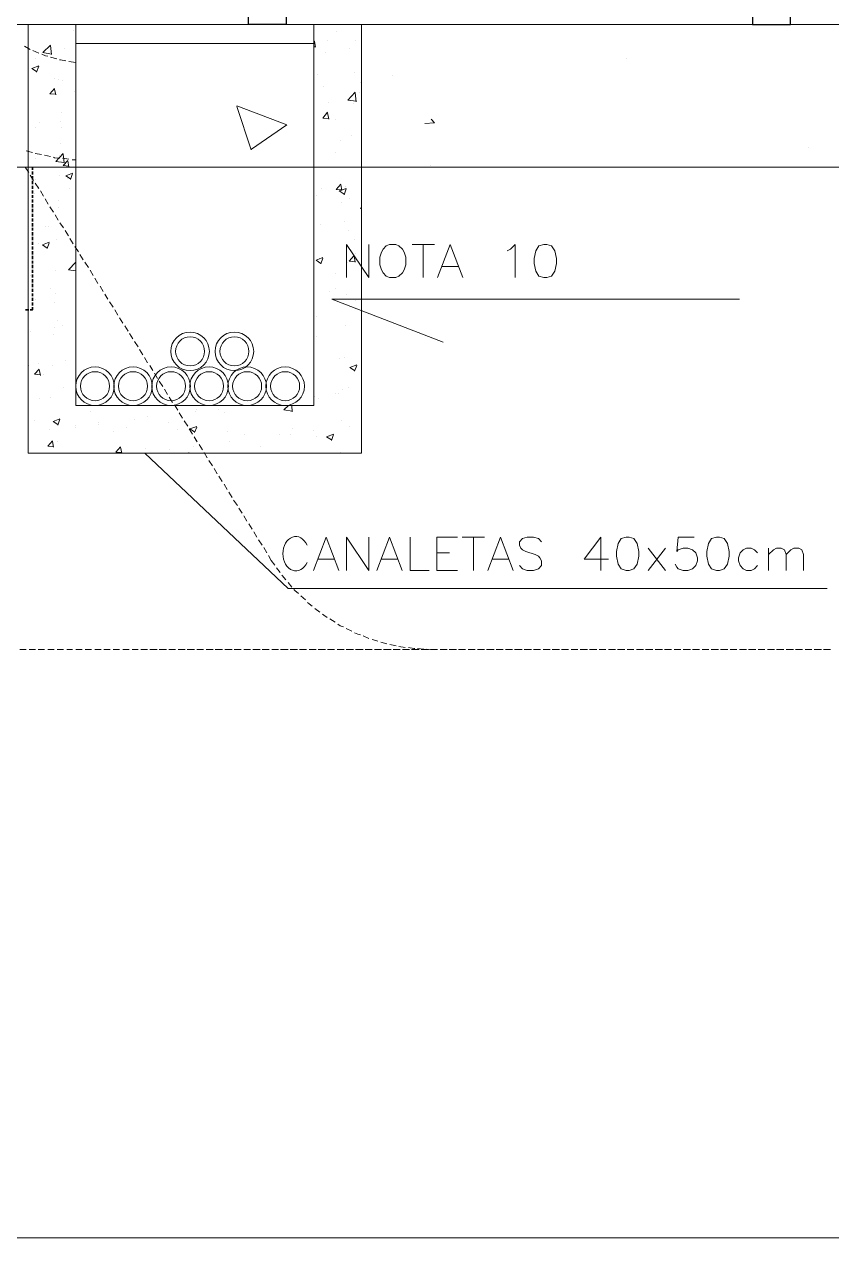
# Model space of a CAD drawing. Header units: inches. Extents: x 5 to 1823, y 18 to 726.
# Drawn here: x 1165.2 to 1197.56, y 408.89 to 457.5 of the extents above; entities that cross this region are included whole.
import ezdxf

# ---------------------------------------------------------------- set-up
doc = ezdxf.new("R2010")
doc.units = ezdxf.units.IN
doc.header["$MEASUREMENT"] = 0
for name, color, linetype in [('CULATRA', 1, 'Continuous'), ('PDF_0', 7, 'Continuous'), ('PDF_EL0001', 1, 'Continuous'), ('PDF_MASCARA', 1, 'Continuous'), ('PDF_PAREDE', 6, 'Continuous'), ('PDF_TIGRECAD', 6, 'Continuous')]:
    doc.layers.add(name, color=color, linetype=linetype)
doc.layers.add('PDF_Layer 1', color=30, linetype='Continuous', true_color=0xff7f00)
doc.layers.add('PDF_TUB-ELETRICA', color=7, linetype='Continuous', true_color=0x7fbfff)

msp = doc.modelspace()

# ---------------------------------------------------------------- linework, layer by layer
at = {"layer": 'CULATRA'}
for points in [[(1174.18, 459.691), (1175.699, 459.691), (1175.699, 457.49), (1174.18, 457.49)], [(1195.904, 459.691), (1194.385, 459.691), (1194.385, 457.49), (1195.904, 457.49)]]:
    msp.add_lwpolyline(points, close=True, dxfattribs=at)
at = {"layer": 'PDF_0', "lineweight": 5}
for points in [[(1178.713, 440.324), (1178.713, 457.49), (1178.713, 440.324), (1165.357, 440.324), (1165.357, 457.49)], [(1176.808, 457.49), (1176.808, 442.229), (1167.262, 442.229), (1167.262, 457.49)], [(1167.156, 457.257), (1167.156, 457.257)], [(1177.697, 457.194), (1177.697, 457.194)], [(1166.288, 456.305), (1165.949, 456.368), (1166.246, 456.665)], [(1166.288, 456.284), (1166.246, 456.644)], [(1166.796, 456.517), (1166.796, 456.517)], [(1176.808, 456.728), (1167.262, 456.728)], [(1176.808, 456.813), (1176.829, 456.834)], [(1176.808, 456.601), (1176.871, 456.601)], [(1176.871, 456.58), (1176.829, 456.813)], [(1177.337, 456.834), (1177.337, 456.834)], [(1178.226, 456.517), (1178.226, 456.517)], [(1178.48, 456.855), (1178.48, 456.855)], [(1165.653, 456.114), (1165.653, 456.114)], [(1166.246, 456.305), (1166.246, 456.305)], [(1177.274, 456.39), (1177.274, 456.39)], [(1165.695, 455.606), (1165.505, 455.733), (1165.78, 455.839)], [(1165.695, 455.585), (1165.78, 455.818)], [(1176.935, 455.479), (1176.935, 455.479)], [(1178.438, 455.585), (1178.438, 455.585)], [(1166.415, 455.31), (1166.415, 455.31)], [(1166.563, 455.289), (1166.563, 455.289)], [(1166.733, 455.247), (1166.733, 455.247)], [(1177.21, 454.993), (1177.21, 454.993)], [(1178.671, 455.183), (1178.671, 455.183)], [(1166.457, 454.696), (1166.225, 454.717), (1166.415, 454.929)], [(1166.457, 454.675), (1166.415, 454.908)], [(1167.219, 454.802), (1167.219, 454.802)], [(1178.501, 454.421), (1178.163, 454.463), (1178.459, 454.781)], [(1178.501, 454.4), (1178.459, 454.76)], [(1178.628, 454.781), (1178.628, 454.781)], [(1177.401, 454.358), (1177.401, 454.358)], [(1178.374, 454.315), (1178.374, 454.315)], [(1165.801, 453.553), (1165.801, 453.553)], [(1166.648, 453.617), (1166.648, 453.617)], [(1166.69, 453.977), (1166.69, 453.977)], [(1177.401, 453.723), (1177.168, 453.744), (1177.358, 453.977)], [(1177.401, 453.701), (1177.358, 453.955)], [(1177.655, 453.68), (1177.655, 453.68)], [(1165.653, 453.363), (1165.653, 453.363)], [(1178.332, 453.045), (1178.332, 453.045)], [(1166.648, 452.707), (1166.648, 452.707)], [(1177.866, 452.855), (1177.866, 452.855)], [(1165.632, 452.114), (1165.632, 452.114)], [(1166.796, 451.966), (1166.457, 452.008), (1166.754, 452.326)], [(1166.606, 452.241), (1166.606, 452.241)], [(1166.796, 451.945), (1166.754, 452.304)], [(1177.676, 452.368), (1177.676, 452.368)], [(1165.23, 451.775), (1165.378, 451.563)], [(1173.231, 451.775), (1165.526, 451.775)], [(1166.987, 451.817), (1166.754, 451.839), (1166.944, 452.05)], [(1166.987, 451.796), (1166.944, 452.029)], [(1178.29, 451.775), (1178.29, 451.775)], [(1165.441, 451.458), (1165.568, 451.246)], [(1165.632, 451.14), (1165.78, 450.928)], [(1165.653, 451.288), (1165.653, 451.288)], [(1166.606, 451.436), (1166.606, 451.436)], [(1167.05, 451.309), (1166.86, 451.436), (1167.135, 451.542)], [(1166.944, 451.331), (1166.944, 451.331)], [(1167.05, 451.288), (1167.135, 451.521)], [(1165.59, 450.717), (1165.59, 450.717)], [(1165.717, 450.907), (1165.717, 450.907)], [(1165.844, 450.823), (1165.971, 450.611)], [(1167.029, 450.907), (1167.029, 450.907)], [(1176.914, 450.632), (1176.914, 450.632)], [(1177.125, 450.907), (1177.125, 450.907)], [(1177.93, 450.865), (1177.697, 450.886), (1177.887, 451.098)], [(1178.014, 450.696), (1177.824, 450.823), (1178.099, 450.928)], [(1177.93, 450.844), (1177.887, 451.077)], [(1178.014, 450.674), (1178.099, 450.907)], [(1178.057, 450.992), (1178.057, 450.992)], [(1166.034, 450.505), (1166.161, 450.293)], [(1166.225, 450.188), (1166.373, 449.976)], [(1166.563, 450.442), (1166.563, 450.442)], [(1166.563, 450.166), (1166.563, 450.166)], [(1177.93, 450.378), (1177.93, 450.378)], [(1178.247, 450.505), (1178.247, 450.505)], [(1178.713, 450.103), (1178.671, 450.124), (1178.713, 450.166)], [(1166.436, 449.87), (1166.563, 449.658)], [(1166.034, 449.404), (1166.034, 449.404)], [(1166.182, 449.383), (1166.182, 449.383)], [(1166.627, 449.553), (1166.775, 449.341)], [(1166.838, 449.235), (1166.965, 449.023)], [(1177.062, 449.489), (1177.062, 449.489)], [(1178.014, 449.616), (1178.014, 449.616)], [(1178.205, 449.235), (1178.205, 449.235)], [(1165.78, 448.727), (1165.78, 448.727)], [(1166.119, 448.537), (1165.928, 448.664), (1166.203, 448.769)], [(1166.119, 448.515), (1166.203, 448.748)], [(1166.5, 448.896), (1166.5, 448.896)], [(1167.029, 448.918), (1167.156, 448.706)], [(1178.417, 448.875), (1178.417, 448.875)], [(1167.219, 448.6), (1167.368, 448.388)], [(1167.431, 448.283), (1167.558, 448.071)], [(1178.459, 447.986), (1178.226, 448.007), (1178.417, 448.24)], [(1178.459, 447.965), (1178.417, 448.219)], [(1178.459, 448.304), (1178.459, 448.304)], [(1167.262, 447.626), (1166.965, 447.669), (1167.262, 447.965), (1167.262, 447.923)], [(1167.622, 447.965), (1167.77, 447.753)], [(1177.083, 447.923), (1176.893, 448.05), (1177.168, 448.156)], [(1177.02, 448.113), (1177.02, 448.113)], [(1177.083, 447.902), (1177.168, 448.134)], [(1178.163, 447.965), (1178.163, 447.965)], [(1165.441, 447.436), (1165.441, 447.436)], [(1166.457, 447.626), (1166.457, 447.626)], [(1167.833, 447.648), (1167.96, 447.436)], [(1168.024, 447.33), (1168.151, 447.118)], [(1177.676, 447.521), (1177.676, 447.521)], [(1166.246, 446.928), (1166.246, 446.928)], [(1168.235, 447.013), (1168.362, 446.801)], [(1177.443, 446.801), (1177.443, 446.801)], [(1177.655, 446.928), (1177.655, 446.928)], [(1165.632, 446.462), (1165.632, 446.462)], [(1166.415, 446.356), (1166.415, 446.356)], [(1166.436, 446.716), (1166.436, 446.716)], [(1168.426, 446.695), (1168.553, 446.483)], [(1168.616, 446.378), (1168.765, 446.166)], [(1178.099, 446.695), (1178.099, 446.695)], [(1178.459, 446.42), (1178.459, 446.42)], [(1168.828, 446.06), (1168.955, 445.848)], [(1176.914, 445.806), (1176.914, 445.806)], [(1166.394, 445.34), (1166.394, 445.34)], [(1166.542, 445.616), (1166.542, 445.616)], [(1166.711, 445.425), (1166.711, 445.425)], [(1169.019, 445.743), (1169.146, 445.531)], [(1169.23, 445.425), (1169.357, 445.213)], [(1178.057, 445.425), (1178.057, 445.425)], [(1165.441, 445.213), (1165.441, 445.213)], [(1166.373, 445.086), (1166.373, 445.086)], [(1169.421, 445.108), (1169.548, 444.896)], [(1169.611, 444.79), (1169.759, 444.578)], [(1176.914, 444.981), (1176.914, 444.981)], [(1169.823, 444.473), (1169.95, 444.261)], [(1165.378, 443.838), (1165.378, 443.838)], [(1165.78, 443.901), (1165.78, 443.901)], [(1166.33, 443.816), (1166.33, 443.816)], [(1166.838, 444.028), (1166.838, 444.028)], [(1170.013, 444.155), (1170.14, 443.943)], [(1170.225, 443.838), (1170.352, 443.626)], [(1177.845, 444.113), (1177.845, 444.113)], [(1178.014, 444.155), (1178.014, 444.155)], [(1178.438, 443.626), (1178.247, 443.753), (1178.522, 443.859)], [(1178.438, 443.605), (1178.522, 443.838)], [(1165.844, 443.457), (1165.611, 443.478), (1165.801, 443.689)], [(1165.844, 443.435), (1165.801, 443.668)], [(1165.971, 443.457), (1165.971, 443.457)], [(1170.416, 443.52), (1170.543, 443.308)], [(1166.775, 442.949), (1166.775, 442.949)], [(1170.606, 443.203), (1170.754, 442.991)], [(1170.818, 442.885), (1170.945, 442.673)], [(1177.972, 442.885), (1177.972, 442.885)], [(1178.205, 442.949), (1178.205, 442.949)], [(1165.822, 442.525), (1165.822, 442.525)], [(1166.267, 442.546), (1166.267, 442.546)], [(1171.008, 442.568), (1171.135, 442.356)], [(1176.85, 442.589), (1176.85, 442.589)], [(1176.977, 442.525), (1176.977, 442.525)], [(1177.655, 442.695), (1177.655, 442.695)], [(1177.803, 442.716), (1177.803, 442.716)], [(1167.854, 441.996), (1167.854, 441.996)], [(1171.22, 442.25), (1171.347, 442.038)], [(1171.41, 441.933), (1171.537, 441.721)], [(1172.045, 441.975), (1172.045, 441.975)], [(1172.088, 442.081), (1172.088, 442.081)], [(1172.998, 442.081), (1172.998, 442.081)], [(1173.21, 441.933), (1173.21, 441.933)], [(1175.94, 441.996), (1175.601, 442.06), (1175.792, 442.229)], [(1175.94, 441.975), (1175.919, 442.229)], [(1165.611, 441.615), (1165.611, 441.615)], [(1166.542, 441.467), (1166.352, 441.594), (1166.627, 441.7)], [(1166.542, 441.446), (1166.627, 441.679)], [(1167.262, 441.446), (1167.262, 441.446)], [(1168.193, 441.552), (1168.193, 441.552)], [(1168.193, 441.467), (1168.193, 441.467)], [(1169.632, 441.657), (1169.632, 441.657)], [(1170.119, 441.784), (1170.119, 441.784)], [(1170.987, 441.552), (1170.987, 441.552)], [(1171.601, 441.615), (1171.749, 441.403)], [(1172.024, 441.171), (1171.834, 441.298), (1172.109, 441.382)], [(1177.93, 441.615), (1177.93, 441.615)], [(1178.247, 441.403), (1178.247, 441.403)], [(1166.225, 441.276), (1166.225, 441.276)], [(1167.241, 441.34), (1167.241, 441.34)], [(1168.765, 441.171), (1168.765, 441.171)], [(1169.294, 441.361), (1169.294, 441.361)], [(1171.326, 441.276), (1171.326, 441.276)], [(1171.813, 441.298), (1171.94, 441.086)], [(1172.003, 440.98), (1172.13, 440.768)], [(1172.024, 441.149), (1172.109, 441.361)], [(1173.358, 441.192), (1173.358, 441.192)], [(1174.014, 441.086), (1174.014, 441.086)], [(1175.411, 441.086), (1175.411, 441.086)], [(1175.855, 441.086), (1175.855, 441.086)], [(1175.94, 441.319), (1175.94, 441.319)], [(1176.808, 441.213), (1176.808, 441.213)], [(1176.893, 440.98), (1176.893, 440.98)], [(1177.506, 440.853), (1177.316, 440.98), (1177.591, 441.086)], [(1177.443, 441.001), (1177.443, 441.001)], [(1177.506, 440.832), (1177.591, 441.065)], [(1166.373, 440.578), (1166.14, 440.599), (1166.33, 440.811)], [(1166.373, 440.557), (1166.33, 440.79)], [(1166.542, 440.79), (1166.542, 440.79)], [(1169.103, 440.345), (1168.87, 440.366), (1169.061, 440.578)], [(1169.103, 440.324), (1169.061, 440.557)], [(1170.077, 440.514), (1170.077, 440.514)], [(1171.029, 440.451), (1171.029, 440.451)], [(1171.982, 440.578), (1171.982, 440.578)], [(1172.045, 440.811), (1172.045, 440.811)], [(1172.215, 440.663), (1172.342, 440.451)], [(1173.442, 440.768), (1173.442, 440.768)], [(1174.67, 440.599), (1174.67, 440.599)], [(1171.791, 440.324), (1171.791, 440.345)], [(1172.405, 440.345), (1172.532, 440.133)], [(1172.596, 440.028), (1172.744, 439.816)], [(1177.866, 440.345), (1177.866, 440.345)], [(1172.807, 439.71), (1172.934, 439.498)], [(1172.998, 439.393), (1173.125, 439.181)], [(1173.21, 439.075), (1173.337, 438.863)], [(1173.4, 438.758), (1173.527, 438.546)], [(1173.591, 438.44), (1173.739, 438.228)], [(1173.802, 438.123), (1173.929, 437.911)], [(1173.993, 437.805), (1174.12, 437.593)], [(1174.204, 437.488), (1174.331, 437.276)], [(1174.395, 437.17), (1174.522, 436.958)], [(1174.585, 436.853), (1174.734, 436.641)], [(1174.797, 436.535), (1174.924, 436.323)], [(1174.988, 436.218), (1175.093, 436.027), (1175.242, 435.837)], [(1175.305, 435.731), (1175.453, 435.54)], [(1175.517, 435.434), (1175.538, 435.413), (1175.686, 435.244)], [(1175.771, 435.138), (1175.919, 434.948)], [(1176.004, 434.863), (1176.046, 434.821), (1176.194, 434.694)], [(1176.279, 434.609), (1176.469, 434.44)], [(1176.554, 434.334), (1176.617, 434.291), (1176.744, 434.186)], [(1176.85, 434.101), (1177.041, 433.953)], [(1177.147, 433.868), (1177.21, 433.826), (1177.337, 433.741)], [(1177.443, 433.678), (1177.655, 433.551)], [(1177.76, 433.466), (1177.866, 433.402), (1177.993, 433.36)], [(1178.099, 433.297), (1178.332, 433.191)], [(1178.438, 433.127), (1178.565, 433.064), (1178.671, 433.043)], [(1178.776, 433), (1179.009, 432.894)], [(1179.136, 432.852), (1179.284, 432.81), (1179.369, 432.789)], [(1179.496, 432.746), (1179.729, 432.683)], [(1179.856, 432.662), (1180.046, 432.619), (1180.11, 432.598)], [(1165.018, 432.45), (1165.272, 432.45)], [(1165.399, 432.45), (1165.653, 432.45)], [(1165.759, 432.45), (1166.013, 432.45)], [(1166.14, 432.45), (1166.394, 432.45)], [(1166.521, 432.45), (1166.775, 432.45)], [(1166.902, 432.45), (1167.135, 432.45)], [(1167.262, 432.45), (1167.516, 432.45)], [(1167.643, 432.45), (1167.897, 432.45)], [(1168.024, 432.45), (1168.278, 432.45)], [(1168.384, 432.45), (1168.638, 432.45)], [(1168.765, 432.45), (1169.019, 432.45)], [(1169.146, 432.45), (1169.4, 432.45)], [(1169.527, 432.45), (1169.759, 432.45)], [(1169.569, 432.45), (1169.738, 432.45)], [(1169.865, 432.45), (1170.119, 432.45)], [(1169.886, 432.45), (1170.14, 432.45)], [(1170.225, 432.45), (1170.479, 432.45)], [(1170.267, 432.45), (1170.521, 432.45)], [(1170.606, 432.45), (1170.86, 432.45)], [(1170.648, 432.45), (1170.902, 432.45)], [(1170.987, 432.45), (1171.241, 432.45)], [(1171.008, 432.45), (1171.262, 432.45)], [(1171.368, 432.45), (1171.601, 432.45)], [(1171.389, 432.45), (1171.643, 432.45)], [(1171.728, 432.45), (1171.982, 432.45)], [(1171.77, 432.45), (1172.024, 432.45)], [(1172.109, 432.45), (1172.363, 432.45)], [(1172.151, 432.45), (1172.384, 432.45)], [(1172.49, 432.45), (1172.744, 432.45)], [(1172.511, 432.45), (1172.765, 432.45)], [(1172.85, 432.45), (1173.104, 432.45)], [(1172.892, 432.45), (1173.146, 432.45)], [(1173.231, 432.45), (1173.485, 432.45)], [(1173.273, 432.45), (1173.527, 432.45)], [(1173.612, 432.45), (1173.866, 432.45)], [(1173.633, 432.45), (1173.887, 432.45)], [(1173.993, 432.45), (1174.226, 432.45)], [(1174.014, 432.45), (1174.268, 432.45)], [(1174.353, 432.45), (1174.607, 432.45)], [(1174.395, 432.45), (1174.649, 432.45)], [(1174.734, 432.45), (1174.988, 432.45)], [(1174.776, 432.45), (1175.009, 432.45)], [(1175.115, 432.45), (1175.369, 432.45)], [(1175.136, 432.45), (1175.39, 432.45)], [(1175.474, 432.45), (1175.728, 432.45)], [(1175.517, 432.45), (1175.771, 432.45)], [(1175.855, 432.45), (1176.109, 432.45)], [(1175.898, 432.45), (1176.152, 432.45)], [(1176.236, 432.45), (1176.49, 432.45)], [(1176.279, 432.45), (1176.512, 432.45)], [(1176.617, 432.45), (1176.85, 432.45)], [(1176.639, 432.45), (1176.893, 432.45)], [(1176.977, 432.45), (1177.231, 432.45)], [(1177.02, 432.45), (1177.274, 432.45)], [(1177.358, 432.45), (1177.612, 432.45)], [(1177.401, 432.45), (1177.633, 432.45)], [(1177.739, 432.45), (1177.993, 432.45)], [(1177.76, 432.45), (1178.014, 432.45)], [(1178.099, 432.45), (1178.353, 432.45)], [(1178.141, 432.45), (1178.395, 432.45)], [(1178.48, 432.45), (1178.734, 432.45)], [(1178.522, 432.45), (1178.776, 432.45)], [(1178.861, 432.45), (1179.115, 432.45)], [(1178.903, 432.45), (1179.136, 432.45)], [(1179.242, 432.45), (1179.475, 432.45)], [(1179.263, 432.45), (1179.517, 432.45)], [(1179.602, 432.45), (1179.856, 432.45)], [(1179.644, 432.45), (1179.898, 432.45)], [(1179.983, 432.45), (1180.237, 432.45)], [(1180.025, 432.45), (1180.258, 432.45)], [(1180.216, 432.577), (1180.47, 432.535)], [(1180.364, 432.45), (1180.618, 432.45)], [(1180.385, 432.45), (1180.639, 432.45)], [(1180.597, 432.535), (1180.808, 432.492), (1180.851, 432.492)], [(1180.724, 432.45), (1180.978, 432.45)], [(1180.766, 432.45), (1181.02, 432.45)], [(1180.957, 432.492), (1181.211, 432.471)], [(1181.105, 432.45), (1181.359, 432.45)], [(1181.147, 432.45), (1181.401, 432.45)], [(1181.338, 432.471), (1181.57, 432.45)], [(1181.486, 432.45), (1181.74, 432.45)], [(1181.528, 432.45), (1181.761, 432.45)], [(1181.867, 432.45), (1182.1, 432.45)], [(1181.888, 432.45), (1182.142, 432.45)], [(1182.227, 432.45), (1182.481, 432.45)], [(1182.269, 432.45), (1182.523, 432.45)], [(1182.608, 432.45), (1182.862, 432.45)], [(1182.65, 432.45), (1182.883, 432.45)], [(1182.989, 432.45), (1183.243, 432.45)], [(1183.01, 432.45), (1183.264, 432.45)], [(1183.37, 432.45), (1183.603, 432.45)], [(1183.391, 432.45), (1183.645, 432.45)], [(1183.73, 432.45), (1183.984, 432.45)], [(1183.772, 432.45), (1184.026, 432.45)], [(1184.111, 432.45), (1184.365, 432.45)], [(1184.153, 432.45), (1184.386, 432.45)], [(1184.492, 432.45), (1184.724, 432.45)], [(1184.513, 432.45), (1184.767, 432.45)], [(1184.851, 432.45), (1185.105, 432.45)], [(1184.894, 432.45), (1185.148, 432.45)], [(1185.232, 432.45), (1185.486, 432.45)], [(1185.275, 432.45), (1185.529, 432.45)], [(1185.613, 432.45), (1185.867, 432.45)], [(1185.635, 432.45), (1185.889, 432.45)], [(1185.994, 432.45), (1186.227, 432.45)], [(1186.016, 432.45), (1186.27, 432.45)], [(1186.354, 432.45), (1186.608, 432.45)], [(1186.397, 432.45), (1186.651, 432.45)], [(1186.735, 432.45), (1186.989, 432.45)], [(1186.778, 432.45), (1187.01, 432.45)], [(1187.116, 432.45), (1187.349, 432.45)], [(1187.137, 432.45), (1187.391, 432.45)], [(1187.476, 432.45), (1187.73, 432.45)], [(1187.518, 432.45), (1187.772, 432.45)], [(1187.857, 432.45), (1188.111, 432.45)], [(1187.899, 432.45), (1188.153, 432.45)], [(1188.238, 432.45), (1188.492, 432.45)], [(1188.259, 432.45), (1188.513, 432.45)], [(1188.619, 432.45), (1188.852, 432.45)], [(1188.64, 432.45), (1188.894, 432.45)], [(1188.979, 432.45), (1189.233, 432.45)], [(1189.021, 432.45), (1189.275, 432.45)], [(1189.36, 432.45), (1189.614, 432.45)], [(1189.402, 432.45), (1189.635, 432.45)], [(1189.741, 432.45), (1189.974, 432.45)], [(1189.762, 432.45), (1190.016, 432.45)], [(1190.101, 432.45), (1190.355, 432.45)], [(1190.143, 432.45), (1190.397, 432.45)], [(1190.482, 432.45), (1190.736, 432.45)], [(1190.524, 432.45), (1190.778, 432.45)], [(1190.863, 432.45), (1191.117, 432.45)], [(1190.884, 432.45), (1191.138, 432.45)], [(1191.244, 432.45), (1191.477, 432.45)], [(1191.265, 432.45), (1191.519, 432.45)], [(1191.604, 432.45), (1191.858, 432.45)], [(1191.646, 432.45), (1191.9, 432.45)], [(1191.985, 432.45), (1192.239, 432.45)], [(1192.027, 432.45), (1192.26, 432.45)], [(1192.366, 432.45), (1192.62, 432.45)], [(1192.387, 432.45), (1192.641, 432.45)], [(1192.725, 432.45), (1192.979, 432.45)], [(1192.768, 432.45), (1193.022, 432.45)], [(1193.106, 432.45), (1193.36, 432.45)], [(1193.149, 432.45), (1193.403, 432.45)], [(1193.487, 432.45), (1193.741, 432.45)], [(1193.509, 432.45), (1193.763, 432.45)], [(1193.868, 432.45), (1194.101, 432.45)], [(1193.89, 432.45), (1194.144, 432.45)], [(1194.228, 432.45), (1194.482, 432.45)], [(1194.271, 432.45), (1194.525, 432.45)], [(1194.609, 432.45), (1194.863, 432.45)], [(1194.652, 432.45), (1194.884, 432.45)], [(1194.99, 432.45), (1195.244, 432.45)], [(1195.011, 432.45), (1195.265, 432.45)], [(1195.35, 432.45), (1195.604, 432.45)], [(1195.392, 432.45), (1195.646, 432.45)], [(1195.731, 432.45), (1195.985, 432.45)], [(1195.773, 432.45), (1196.027, 432.45)], [(1196.112, 432.45), (1196.366, 432.45)], [(1196.133, 432.45), (1196.387, 432.45)], [(1196.493, 432.45), (1196.726, 432.45)], [(1196.514, 432.45), (1196.768, 432.45)], [(1196.853, 432.45), (1197.107, 432.45)], [(1196.895, 432.45), (1197.149, 432.45)], [(1197.234, 432.45), (1197.488, 432.45)], [(1197.276, 432.45), (1197.509, 432.45)]]:
    msp.add_lwpolyline(points, dxfattribs=at)
for centre, radius in [((1171.844, 444.399), 0.773), ((1171.844, 444.399), 0.582), ((1173.622, 444.399), 0.773), ((1173.622, 444.399), 0.582), ((1168.034, 443.002), 0.773), ((1168.034, 443.002), 0.582), ((1169.558, 443.002), 0.773), ((1169.558, 443.002), 0.582), ((1171.082, 443.002), 0.773), ((1171.082, 443.002), 0.582), ((1172.606, 443.002), 0.773), ((1172.606, 443.002), 0.582), ((1174.13, 443.002), 0.773), ((1174.13, 443.002), 0.582), ((1175.654, 443.002), 0.773), ((1175.654, 443.002), 0.582)]:
    msp.add_circle(centre, radius, dxfattribs=at)
at = {"layer": 'PDF_EL0001', "lineweight": 5}
for points in [[(1224.391, 457.49), (1147.428, 457.49), (1154.985, 457.49)], [(1276.588, 451.775), (1110.958, 451.775)], [(1220.962, 451.775), (1176.808, 451.775)], [(1181.994, 444.769), (1177.528, 446.483), (1193.868, 446.483)]]:
    msp.add_lwpolyline(points, dxfattribs=at)
at = {"layer": 'PDF_Layer 1', "color": 7, "lineweight": 5}
msp.add_lwpolyline([(1006.86, 408.891), (1638.773, 408.891)], dxfattribs=at)
at = {"layer": 'PDF_MASCARA', "lineweight": 5}
msp.add_lwpolyline([(1195.287, 457.49), (1193.572, 457.49)], dxfattribs=at)
at = {"layer": 'PDF_PAREDE', "lineweight": 35}
for points in [[(1165.526, 451.775), (1165.526, 451.669)], [(1165.526, 451.606), (1165.526, 451.479)], [(1165.526, 451.415), (1165.526, 451.288)], [(1165.526, 451.225), (1165.526, 451.098)], [(1165.526, 451.034), (1165.526, 450.907)], [(1165.526, 450.844), (1165.526, 450.717)], [(1165.526, 450.653), (1165.526, 450.547)], [(1165.526, 450.484), (1165.526, 450.357)], [(1165.526, 450.293), (1165.526, 450.166)], [(1165.526, 450.103), (1165.526, 449.976)], [(1165.526, 449.912), (1165.526, 449.785)], [(1165.526, 449.722), (1165.526, 449.595)], [(1165.526, 449.531), (1165.526, 449.404)], [(1165.526, 449.341), (1165.526, 449.235)], [(1165.526, 449.172), (1165.526, 449.045)], [(1165.526, 448.981), (1165.526, 448.854)], [(1165.526, 448.791), (1165.526, 448.664)], [(1165.526, 448.6), (1165.526, 448.473)], [(1165.526, 448.41), (1165.526, 448.283)], [(1165.526, 448.219), (1165.526, 448.092)], [(1165.526, 448.029), (1165.526, 447.923)], [(1165.526, 447.859), (1165.526, 447.732)], [(1165.526, 447.669), (1165.526, 447.542)], [(1165.526, 447.478), (1165.526, 447.351)], [(1165.526, 447.288), (1165.526, 447.161)], [(1165.526, 447.097), (1165.526, 446.97)], [(1165.526, 446.907), (1165.526, 446.78)], [(1165.526, 446.716), (1165.526, 446.61)], [(1165.526, 446.547), (1165.526, 446.42)], [(1165.526, 446.356), (1165.526, 446.229)], [(1165.378, 446.06), (1165.251, 446.06)], [(1165.526, 446.166), (1165.526, 446.06), (1165.441, 446.06)]]:
    msp.add_lwpolyline(points, dxfattribs=at)
at = {"layer": 'PDF_TIGRECAD', "lineweight": 5}
for points in [[(1165.209, 456.622), (1165.441, 456.495)], [(1165.547, 456.453), (1165.78, 456.347)], [(1165.907, 456.305), (1166.055, 456.241), (1166.14, 456.22)], [(1166.246, 456.178), (1166.5, 456.114)], [(1166.606, 456.072), (1166.648, 456.072), (1166.86, 456.03)], [(1166.987, 456.009), (1167.262, 455.966)], [(1165.272, 452.431), (1165.526, 452.368)], [(1165.632, 452.326), (1165.886, 452.283)], [(1166.013, 452.262), (1166.246, 452.199)], [(1166.373, 452.177), (1166.415, 452.156), (1166.627, 452.135)], [(1166.733, 452.135), (1166.987, 452.093)], [(1167.114, 452.072), (1167.262, 452.072)], [(1178.12, 447.351), (1178.12, 448.685), (1179.009, 447.351), (1179.009, 448.685)], [(1180.745, 448.685), (1181.634, 448.685)], [(1181.189, 448.685), (1181.189, 447.351)], [(1181.761, 447.351), (1182.269, 448.685), (1182.777, 447.351)], [(1184.555, 448.431), (1184.682, 448.494), (1184.873, 448.685), (1184.873, 447.351)], [(1181.951, 447.796), (1182.586, 447.796)], [(1197.382, 434.905), (1175.771, 434.905), (1170.035, 440.324)], [(1176.787, 435.625), (1177.295, 436.958), (1177.803, 435.625)], [(1178.12, 435.625), (1178.12, 436.958), (1179.009, 435.625), (1179.009, 436.958)], [(1179.327, 435.625), (1179.835, 436.958), (1180.343, 435.625)], [(1180.66, 436.958), (1180.66, 435.625), (1181.422, 435.625)], [(1182.565, 435.625), (1181.74, 435.625), (1181.74, 436.958), (1182.565, 436.958)], [(1182.756, 436.958), (1183.645, 436.958)], [(1183.2, 436.958), (1183.2, 435.625)], [(1183.772, 435.625), (1184.28, 436.958), (1184.788, 435.625)], [(1185.931, 436.768), (1185.804, 436.895), (1185.613, 436.958), (1185.359, 436.958), (1185.169, 436.895), (1185.042, 436.768), (1185.042, 436.641), (1185.105, 436.514), (1185.169, 436.45), (1185.296, 436.387), (1185.677, 436.26), (1185.804, 436.196), (1185.867, 436.133), (1185.931, 436.006), (1185.931, 435.815), (1185.804, 435.688), (1185.613, 435.625), (1185.359, 435.625), (1185.169, 435.688), (1185.042, 435.815)], [(1188.302, 435.625), (1188.302, 436.958), (1187.645, 436.069), (1188.619, 436.069)], [(1192.048, 436.958), (1191.413, 436.958), (1191.35, 436.387), (1191.413, 436.45), (1191.604, 436.514), (1191.794, 436.514), (1191.985, 436.45), (1192.112, 436.323), (1192.175, 436.133), (1192.175, 436.006), (1192.112, 435.815), (1191.985, 435.688), (1191.794, 435.625), (1191.604, 435.625), (1191.413, 435.688), (1191.35, 435.752), (1191.286, 435.879)], [(1176.977, 436.069), (1177.612, 436.069)], [(1179.517, 436.069), (1180.152, 436.069)], [(1181.74, 436.323), (1182.248, 436.323)], [(1183.962, 436.069), (1184.597, 436.069)], [(1190.207, 436.514), (1190.905, 435.625)], [(1190.905, 436.514), (1190.207, 435.625)], [(1194.588, 436.323), (1194.461, 436.45), (1194.334, 436.514), (1194.144, 436.514), (1194.017, 436.45), (1193.89, 436.323), (1193.826, 436.133), (1193.826, 436.006), (1193.89, 435.815), (1194.017, 435.688), (1194.144, 435.625), (1194.334, 435.625), (1194.461, 435.688), (1194.588, 435.815)], [(1195.033, 436.514), (1195.033, 435.625)], [(1195.033, 436.26), (1195.223, 436.45), (1195.35, 436.514), (1195.541, 436.514), (1195.668, 436.45), (1195.731, 436.26), (1195.731, 435.625)], [(1195.731, 436.26), (1195.922, 436.45), (1196.049, 436.514), (1196.239, 436.514), (1196.366, 436.45), (1196.43, 436.26), (1196.43, 435.625)]]:
    msp.add_lwpolyline(points, dxfattribs=at)
for points in [[(1179.835, 448.685), (1179.708, 448.621), (1179.581, 448.494), (1179.517, 448.367), (1179.454, 448.177), (1179.454, 447.859), (1179.517, 447.669), (1179.581, 447.542), (1179.708, 447.415), (1179.835, 447.351), (1180.089, 447.351), (1180.216, 447.415), (1180.364, 447.542), (1180.427, 447.669), (1180.491, 447.859), (1180.491, 448.177), (1180.427, 448.367), (1180.364, 448.494), (1180.216, 448.621), (1180.089, 448.685)], [(1186.016, 448.685), (1185.825, 448.621), (1185.698, 448.431), (1185.635, 448.113), (1185.635, 447.923), (1185.698, 447.605), (1185.825, 447.415), (1186.016, 447.351), (1186.143, 447.351), (1186.333, 447.415), (1186.46, 447.605), (1186.524, 447.923), (1186.524, 448.113), (1186.46, 448.431), (1186.333, 448.621), (1186.143, 448.685)], [(1189.318, 436.958), (1189.127, 436.895), (1189, 436.704), (1188.937, 436.387), (1188.937, 436.196), (1189, 435.879), (1189.127, 435.688), (1189.318, 435.625), (1189.445, 435.625), (1189.635, 435.688), (1189.762, 435.879), (1189.826, 436.196), (1189.826, 436.387), (1189.762, 436.704), (1189.635, 436.895), (1189.445, 436.958)], [(1192.937, 436.958), (1192.747, 436.895), (1192.62, 436.704), (1192.556, 436.387), (1192.556, 436.196), (1192.62, 435.879), (1192.747, 435.688), (1192.937, 435.625), (1193.064, 435.625), (1193.255, 435.688), (1193.382, 435.879), (1193.445, 436.196), (1193.445, 436.387), (1193.382, 436.704), (1193.255, 436.895), (1193.064, 436.958)]]:
    msp.add_lwpolyline(points, close=True, dxfattribs=at)
msp.add_ellipse((1176.085, 436.291), major_axis=(0.002, 0.688), ratio=0.755298, start_param=5.24824, end_param=10.466008, dxfattribs=at)
at = {"layer": 'PDF_TUB-ELETRICA', "lineweight": 5}
for points in [[(1189.339, 456.136), (1189.339, 456.136)], [(1179.941, 455.437), (1179.941, 455.437)], [(1174.31, 452.495), (1175.728, 453.469), (1173.718, 454.231)], [(1174.289, 452.474), (1173.718, 454.209)], [(1181.253, 453.532), (1181.634, 453.553), (1181.507, 453.701)], [(1166.69, 453.363), (1166.69, 453.363)], [(1196.62, 452.58), (1196.62, 452.58)], [(1181.486, 451.86), (1181.486, 451.86)]]:
    msp.add_lwpolyline(points, dxfattribs=at)

doc.saveas('drawing.dxf')
